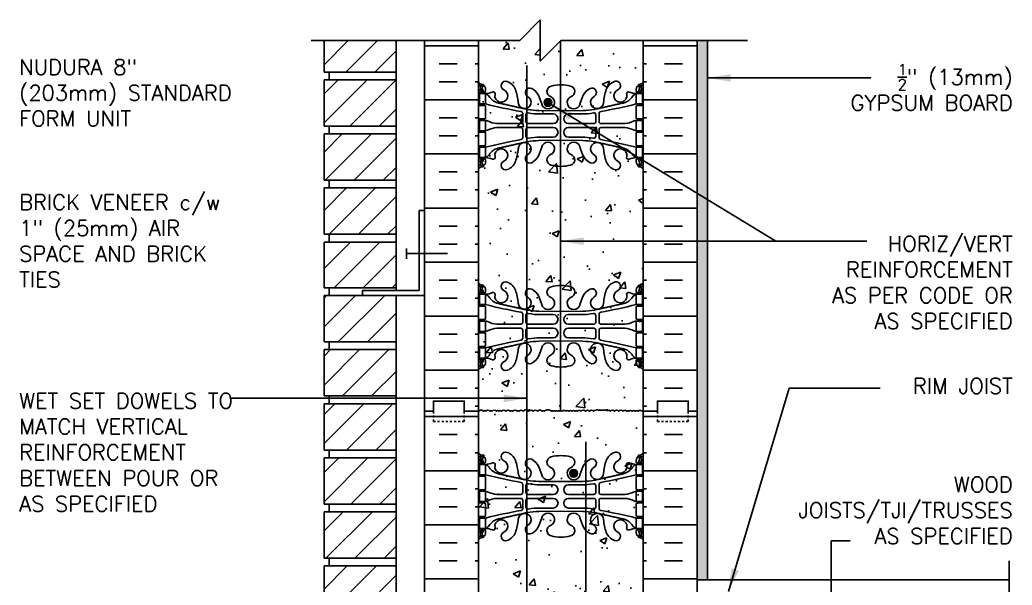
# Model space of a CAD drawing. Header units: inches. Extents: x 26.1 to 78.8, y -14.5 to 56.3.
# Drawn here: x 26.4 to 74.59, y 28.82 to 56.25 of the extents above; entities that cross this region are included whole.
import ezdxf

# ---------------------------------------------------------------- set-up
doc = ezdxf.new("R2010")
doc.units = ezdxf.units.IN
doc.header["$LTSCALE"] = 0.5
doc.header["$MEASUREMENT"] = 0
doc.linetypes.add('DASHED2', pattern=[0.375, 0.25, -0.125])
for name, color, linetype in [('HATCH', 12, 'Continuous'), ('line25', 2, 'Continuous'), ('LINE3', 3, 'Continuous'), ('LINE50', 5, 'Continuous'), ('LINE9', 9, 'Continuous'), ('TEXT', 4, 'Continuous'), ('Web_Edge', 9, 'Continuous')]:
    doc.layers.add(name, color=color, linetype=linetype)
doc.styles.add('DIM', font='romans.shx', dxfattribs={"width": 0.7})
doc.styles.add('ROMANS', font='romans.shx', dxfattribs={"height": 1.125})
doc.dimstyles.new('ext_12', dxfattribs={"dimscale": 12, "dimtxt": 0.09375, "dimasz": 0.09375, "dimexe": 0.09375, "dimexo": 0.0625, "dimgap": 0.0625, "dimtad": 1, "dimdec": 1, "dimzin": 3, "dimdsep": 46, "dimlunit": 4, "dimtxsty": 'DIM', "dimcen": 0.09, "dimdle": 0.09375, "dimclrt": 4, "dimadec": 0, "dimazin": 0, "dimtfac": 1, "dimtdec": 1, "dimtmove": 2, "dimatfit": 3, "dimfxl": 0, "dimfrac": 2, "dimtolj": 1, "dimtzin": 0, "dimarcsym": 0})

# ---------------------------------------------------------------- blocks, each defined once
blk = doc.blocks.new('8 web')
at = {"layer": 'Web_Edge'}
for p, q in [((-3.854, 6.868), (-3.764, 6.868)), ((-3.764, 6.868), (-3.764, 6.827)), ((3.854, 6.868), (3.764, 6.868)), ((3.764, 6.868), (3.764, 6.827)), ((-4, 6.589), (-3.922, 6.589)), ((-4, 6.489), (-3.716, 6.489)), ((-3.854, 6.489), (-3.854, 6.419)), ((-3.764, 6.489), (-3.764, 6.419)), ((-3.654, 6.619), (-3.654, 6.552)), ((-0.929, 5.917), (-1.071, 6.304)), ((0.929, 5.917), (1.071, 6.304)), ((3.654, 6.619), (3.654, 6.552)), ((4, 6.489), (3.716, 6.489)), ((3.764, 6.489), (3.764, 6.419)), ((3.854, 6.489), (3.854, 6.419)), ((4, 6.589), (3.922, 6.589)), ((-4, 5.849), (-3.716, 5.849)), ((-3.854, 5.919), (-3.854, 5.849)), ((-3.764, 5.919), (-3.764, 5.849)), ((-3.654, 5.787), (-3.654, 5.252)), ((3.654, 5.787), (3.654, 5.252)), ((4, 5.849), (3.716, 5.849)), ((3.764, 5.919), (3.764, 5.849)), ((3.854, 5.919), (3.854, 5.849)), ((-1.852, 5.45), (-1.852, 5.065)), ((-1.699, 5.387), (-1.699, 5.065)), ((-1.067, 5.601), (0, 5.586)), ((-1.019, 5.433), (-0.372, 5.433)), ((1.067, 5.601), (0, 5.586)), ((1.019, 5.433), (0.372, 5.433)), ((1.699, 5.387), (1.699, 5.065)), ((1.852, 5.45), (1.852, 5.065)), ((-4, 5.189), (-3.716, 5.189)), ((-3.854, 5.189), (-3.854, 5.119)), ((-3.764, 5.189), (-3.764, 5.119)), ((-3.106, 4.964), (-1.952, 4.965)), ((-1.599, 4.965), (-0.372, 4.965)), ((1.599, 4.965), (0.372, 4.965)), ((3.106, 4.964), (1.952, 4.965)), ((4, 5.189), (3.716, 5.189)), ((3.764, 5.189), (3.764, 5.119)), ((3.854, 5.189), (3.854, 5.119)), ((-4, 4.549), (-3.716, 4.549)), ((-3.854, 4.549), (-3.854, 4.619)), ((-3.764, 4.549), (-3.764, 4.619)), ((-3.654, 3.952), (-3.654, 4.487)), ((-3.106, 4.775), (-1.952, 4.774)), ((-1.852, 4.289), (-1.852, 4.674)), ((-1.699, 4.351), (-1.699, 4.674)), ((-1.599, 4.774), (-0.372, 4.774)), ((1.599, 4.774), (0.372, 4.774)), ((1.699, 4.351), (1.699, 4.674)), ((1.852, 4.289), (1.852, 4.674)), ((3.106, 4.775), (1.952, 4.774)), ((3.654, 3.952), (3.654, 4.487)), ((4, 4.549), (3.716, 4.549)), ((3.764, 4.549), (3.764, 4.619)), ((3.854, 4.549), (3.854, 4.619)), ((-4, 3.889), (-3.716, 3.889)), ((-3.854, 3.819), (-3.854, 3.889)), ((-3.764, 3.819), (-3.764, 3.889)), ((-1.067, 4.138), (0, 4.153)), ((-1.019, 4.305), (-0.372, 4.305)), ((1.067, 4.138), (0, 4.153)), ((1.019, 4.305), (0.372, 4.305)), ((4, 3.889), (3.716, 3.889)), ((3.764, 3.819), (3.764, 3.889)), ((3.854, 3.819), (3.854, 3.889)), ((-0.929, 3.822), (-1.071, 3.435)), ((0.929, 3.822), (1.071, 3.435)), ((-4, 3.249), (-3.716, 3.249)), ((-4, 3.149), (-3.922, 3.149)), ((-3.854, 3.249), (-3.854, 3.319)), ((-3.764, 3.249), (-3.764, 3.319)), ((-3.764, 2.871), (-3.764, 2.912)), ((-3.654, 3.119), (-3.654, 3.187)), ((3.654, 3.119), (3.654, 3.187)), ((4, 3.249), (3.716, 3.249)), ((3.764, 3.249), (3.764, 3.319)), ((3.764, 2.871), (3.764, 2.912)), ((3.854, 3.249), (3.854, 3.319)), ((4, 3.149), (3.922, 3.149)), ((-3.854, 2.871), (-3.764, 2.871)), ((3.854, 2.871), (3.764, 2.871)), ((-3.854, -2.871), (-3.764, -2.871)), ((-3.764, -2.871), (-3.764, -2.912)), ((3.854, -2.871), (3.764, -2.871)), ((3.764, -2.871), (3.764, -2.912)), ((-4, -3.149), (-3.922, -3.149)), ((-4, -3.249), (-3.716, -3.249)), ((-3.854, -3.249), (-3.854, -3.319)), ((-3.764, -3.249), (-3.764, -3.319)), ((-3.654, -3.119), (-3.654, -3.187)), ((3.654, -3.119), (3.654, -3.187)), ((4, -3.249), (3.716, -3.249)), ((3.764, -3.249), (3.764, -3.319)), ((3.854, -3.249), (3.854, -3.319)), ((4, -3.149), (3.922, -3.149)), ((-3.854, -3.819), (-3.854, -3.889)), ((-3.764, -3.819), (-3.764, -3.889)), ((-0.929, -3.822), (-1.071, -3.435)), ((0.929, -3.822), (1.071, -3.435)), ((3.764, -3.819), (3.764, -3.889)), ((3.854, -3.819), (3.854, -3.889)), ((-4, -3.889), (-3.716, -3.889)), ((-3.654, -3.952), (-3.654, -4.487)), ((-1.852, -4.289), (-1.852, -4.674)), ((-1.067, -4.138), (0, -4.153)), ((-1.019, -4.305), (-0.372, -4.305)), ((1.067, -4.138), (0, -4.153)), ((1.019, -4.305), (0.372, -4.305)), ((1.852, -4.289), (1.852, -4.674)), ((3.654, -3.952), (3.654, -4.487)), ((4, -3.889), (3.716, -3.889)), ((-4, -4.549), (-3.716, -4.549)), ((-3.854, -4.549), (-3.854, -4.619)), ((-3.764, -4.549), (-3.764, -4.619)), ((-3.106, -4.775), (-1.952, -4.774)), ((-1.699, -4.351), (-1.699, -4.674)), ((-1.599, -4.774), (-0.372, -4.774)), ((1.599, -4.774), (0.372, -4.774)), ((1.699, -4.351), (1.699, -4.674)), ((3.106, -4.775), (1.952, -4.774)), ((4, -4.549), (3.716, -4.549)), ((3.764, -4.549), (3.764, -4.619)), ((3.854, -4.549), (3.854, -4.619)), ((-4, -5.189), (-3.716, -5.189)), ((-3.854, -5.189), (-3.854, -5.119)), ((-3.764, -5.189), (-3.764, -5.119)), ((-3.654, -5.787), (-3.654, -5.252)), ((-3.106, -4.964), (-1.952, -4.965)), ((-1.852, -5.45), (-1.852, -5.065)), ((-1.699, -5.387), (-1.699, -5.065)), ((-1.599, -4.965), (-0.372, -4.965)), ((1.599, -4.965), (0.372, -4.965)), ((1.699, -5.387), (1.699, -5.065)), ((1.852, -5.45), (1.852, -5.065)), ((3.106, -4.964), (1.952, -4.965)), ((3.654, -5.787), (3.654, -5.252)), ((4, -5.189), (3.716, -5.189)), ((3.764, -5.189), (3.764, -5.119)), ((3.854, -5.189), (3.854, -5.119)), ((-1.067, -5.601), (0, -5.586)), ((-1.019, -5.433), (-0.372, -5.433)), ((1.067, -5.601), (0, -5.586)), ((1.019, -5.433), (0.372, -5.433)), ((-4, -5.849), (-3.716, -5.849)), ((-3.854, -5.919), (-3.854, -5.849)), ((-3.764, -5.919), (-3.764, -5.849)), ((-0.929, -5.917), (-1.071, -6.304)), ((0.929, -5.917), (1.071, -6.304)), ((4, -5.849), (3.716, -5.849)), ((3.764, -5.919), (3.764, -5.849)), ((3.854, -5.919), (3.854, -5.849)), ((-4, -6.489), (-3.716, -6.489)), ((-4, -6.589), (-3.922, -6.589)), ((-3.854, -6.489), (-3.854, -6.419)), ((-3.764, -6.489), (-3.764, -6.419)), ((-3.654, -6.619), (-3.654, -6.552)), ((3.654, -6.619), (3.654, -6.552)), ((4, -6.489), (3.716, -6.489)), ((3.764, -6.489), (3.764, -6.419)), ((3.854, -6.489), (3.854, -6.419)), ((4, -6.589), (3.922, -6.589)), ((-3.854, -6.868), (-3.764, -6.868)), ((-3.764, -6.868), (-3.764, -6.827)), ((3.764, -6.868), (3.764, -6.827)), ((3.854, -6.868), (3.764, -6.868))]:
    blk.add_line(p, q, dxfattribs=at)
for points in [[(-3.959, 5.919), (-3.659, 5.919), (-3.659, 6.419), (-3.959, 6.419)], [(3.959, 5.919), (3.659, 5.919), (3.659, 6.419), (3.959, 6.419)], [(-3.959, 3.819), (-3.659, 3.819), (-3.659, 3.319), (-3.959, 3.319)], [(3.959, 3.819), (3.659, 3.819), (3.659, 3.319), (3.959, 3.319)], [(-3.959, -3.819), (-3.659, -3.819), (-3.659, -3.319), (-3.959, -3.319)], [(3.959, -3.819), (3.659, -3.819), (3.659, -3.319), (3.959, -3.319)], [(-3.959, -5.919), (-3.659, -5.919), (-3.659, -6.419), (-3.959, -6.419)], [(3.959, -5.919), (3.659, -5.919), (3.659, -6.419), (3.959, -6.419)]]:
    blk.add_lwpolyline(points, close=True, dxfattribs=at)
for points in [[(-3.659, 4.869), (-3.659, 5.119), (-3.959, 5.119), (-3.959, 4.869)], [(-3.659, 4.869), (-3.659, 4.619), (-3.959, 4.619), (-3.959, 4.869)], [(3.659, 4.869), (3.659, 5.119), (3.959, 5.119), (3.959, 4.869)], [(3.659, 4.869), (3.659, 4.619), (3.959, 4.619), (3.959, 4.869)], [(-3.659, -4.869), (-3.659, -4.619), (-3.959, -4.619), (-3.959, -4.869)], [(3.659, -4.869), (3.659, -4.619), (3.959, -4.619), (3.959, -4.869)], [(-3.659, -4.869), (-3.659, -5.119), (-3.959, -5.119), (-3.959, -4.869)], [(3.659, -4.869), (3.659, -5.119), (3.959, -5.119), (3.959, -4.869)]]:
    blk.add_lwpolyline(points, dxfattribs=at)
for centre, radius, start, end in [((-3.654, 7.327), 0.5, 226.2109, 250.5288), ((-3.654, 7.327), 0.6, 234.7832, 245.0748), ((-3.66, 6.674), 0.25, 140.1145, 222.4609), ((-3.916, 6.764), 0.021, 343.464, 63.9957), ((-3.818, 6.805), 0.045, 321.448, 139.1879), ((-3.904, 6.619), 0.25, 0, 70.5288), ((-3.66, 6.674), 0.16, 140.0001, 222.4609), ((-2.681, 6.804), 0.22, 68.1963, 248.1963), ((-2.839, 6.375), 0.677, 21.1239, 69.3197), ((-0.406, 6.529), 0.268, 104.7892, 250.0338), ((-0.012, 5.096), 1.754, 89.6229, 105.2918), ((0.012, 5.096), 1.754, 74.7082, 90.3771), ((0.406, 6.529), 0.268, 289.9662, 75.2108), ((2.839, 6.375), 0.677, 110.6803, 158.8761), ((2.681, 6.804), 0.22, 291.8037, 111.8037), ((3.904, 6.619), 0.25, 109.4712, 180), ((3.818, 6.805), 0.045, 40.8121, 218.552), ((3.66, 6.674), 0.16, 317.5391, 39.9999), ((3.654, 7.327), 0.5, 289.4712, 313.7891), ((3.66, 6.674), 0.25, 317.5391, 39.8855), ((3.916, 6.764), 0.021, 116.0043, 196.536), ((3.654, 7.327), 0.6, 294.9252, 305.2168), ((-3.922, 6.609), 0.0196, 269.4032, 15.4901), ((-3.812, 6.536), 0.045, 222.4609, 42.4609), ((-3.716, 6.552), 0.0625, 270, 0), ((-3.714, 7.415), 0.997, 273.1538, 293.1467), ((-3.781, 6.077), 0.364, 34.9775, 70.3387), ((-2.858, 6.688), 0.743, 212.7919, 253.8107), ((-3.288, 6.408), 0.0968, 340.1551, 110.4331), ((-2.89, 6.313), 0.314, 168.5886, 66.1916), ((-4.43, 5.81), 2.365, 4.3895, 20.0015), ((-1.759, 6.006), 0.314, 182.7357, 63.9348), ((-1.507, 6.473), 0.217, 65.5264, 238.537), ((-1.758, 6.003), 0.75, 23.6938, 62.9705), ((-0.624, 5.99), 0.314, 193.4146, 66.1916), ((0.624, 5.99), 0.314, 113.8084, 346.5854), ((1.758, 6.003), 0.75, 117.0295, 156.3062), ((1.507, 6.473), 0.217, 301.463, 114.4736), ((1.759, 6.006), 0.314, 116.0652, 357.2643), ((4.43, 5.81), 2.365, 159.9985, 175.6105), ((2.89, 6.313), 0.314, 113.8084, 11.4114), ((2.858, 6.688), 0.743, 286.1893, 327.2081), ((3.288, 6.408), 0.0968, 69.5669, 199.8449), ((3.714, 7.415), 0.997, 246.8533, 266.8462), ((3.781, 6.077), 0.364, 109.6613, 145.0225), ((3.716, 6.552), 0.0625, 180, 270), ((3.812, 6.536), 0.045, 137.5391, 317.5391), ((3.922, 6.609), 0.0196, 164.5099, 270.5968), ((-3.716, 5.787), 0.0625, 0, 90), ((3.15, 33.34), 28.253, 256.0552, 259.6343), ((-3.15, 33.34), 28.253, 280.3657, 283.9448), ((3.716, 5.787), 0.0625, 90, 180), ((-1.952, 5.45), 0.1, 360, 79.6343), ((-1.599, 5.387), 0.1, 79.2546, 180), ((-1.072, 8.585), 2.984, 259.2546, 270.0995), ((-1.024, 8.417), 2.984, 259.2546, 270.0995), ((-0.372, 5.199), 0.234, 270, 90), ((0.372, 5.199), 0.234, 90, 270), ((1.024, 8.417), 2.984, 269.9005, 280.7454), ((1.072, 8.585), 2.984, 269.9005, 280.7454), ((1.599, 5.387), 0.1, 0, 100.7454), ((1.952, 5.45), 0.1, 100.3657, 180), ((-3.716, 5.252), 0.0625, 270, 0), ((-3.663, 4.901), 0.219, 60.4937, 88.92), ((-3.021, 6.121), 1.16, 242.5844, 265.8032), ((-1.952, 5.065), 0.1, 270.0388, 360), ((-1.599, 5.065), 0.1, 180, 270), ((1.599, 5.065), 0.1, 270, 0), ((1.952, 5.065), 0.1, 180, 269.9612), ((3.021, 6.121), 1.16, 274.1968, 297.4156), ((3.663, 4.901), 0.219, 91.08, 119.5063), ((3.716, 5.252), 0.0625, 180, 270), ((-3.716, 4.487), 0.0625, 0, 90), ((-3.663, 4.838), 0.219, 271.08, 299.5063), ((-3.021, 3.618), 1.16, 94.1968, 117.4156), ((-1.952, 4.674), 0.1, 0, 89.9612), ((-1.599, 4.674), 0.1, 90, 180), ((-1.599, 4.351), 0.1, 180, 280.7454), ((-0.372, 4.54), 0.234, 270, 90), ((0.372, 4.54), 0.234, 90, 270), ((1.599, 4.351), 0.1, 259.2546, 0), ((1.599, 4.674), 0.1, 0, 90), ((1.952, 4.674), 0.1, 90.0388, 180), ((3.021, 3.618), 1.16, 62.5844, 85.8032), ((3.663, 4.838), 0.219, 240.4937, 268.92), ((3.716, 4.487), 0.0625, 90, 180), ((-3.716, 3.952), 0.0625, 270, 0), ((3.15, -23.601), 28.253, 100.3657, 103.9448), ((-1.759, 3.733), 0.314, 296.0652, 177.2643), ((-1.952, 4.289), 0.1, 280.3657, 0), ((-1.072, 1.154), 2.984, 89.9005, 100.7454), ((-1.024, 1.322), 2.984, 89.9005, 100.7454), ((-0.624, 3.749), 0.314, 293.8084, 166.5854), ((0.624, 3.749), 0.314, 13.4146, 246.1916), ((1.024, 1.322), 2.984, 79.2546, 90.0995), ((1.072, 1.154), 2.984, 79.2546, 90.0995), ((1.759, 3.733), 0.314, 2.7357, 243.9348), ((1.952, 4.289), 0.1, 180, 259.6343), ((-3.15, -23.601), 28.253, 76.0552, 79.6343), ((3.716, 3.952), 0.0625, 180, 270), ((-3.781, 3.662), 0.364, 289.6613, 325.0225), ((-2.858, 3.051), 0.743, 106.1893, 147.2081), ((-2.89, 3.426), 0.314, 293.8084, 191.4114), ((-4.43, 3.929), 2.365, 339.9985, 355.6105), ((-1.507, 3.266), 0.217, 121.463, 294.4736), ((-1.758, 3.736), 0.75, 297.0295, 336.3062), ((-0.406, 3.21), 0.268, 109.9662, 255.2108), ((0.406, 3.21), 0.268, 284.7892, 70.0338), ((1.758, 3.736), 0.75, 203.6938, 242.9705), ((1.507, 3.266), 0.217, 245.5264, 58.537), ((4.43, 3.929), 2.365, 184.3895, 200.0015), ((2.89, 3.426), 0.314, 348.5886, 246.1916), ((2.858, 3.051), 0.743, 32.7919, 73.8107), ((3.781, 3.662), 0.364, 214.9775, 250.3387), ((-3.654, 2.412), 0.6, 114.9252, 125.2168), ((-3.922, 3.13), 0.0196, 344.5099, 90.5968), ((-3.66, 3.065), 0.25, 137.5391, 219.8855), ((-3.916, 2.975), 0.021, 296.0043, 16.536), ((-3.818, 2.934), 0.045, 220.8121, 38.552), ((-3.812, 3.203), 0.045, 317.5391, 137.5391), ((-3.904, 3.119), 0.25, 289.4712, 360), ((-3.66, 3.065), 0.16, 137.5391, 219.9999), ((-3.716, 3.187), 0.0625, 360, 90), ((-3.714, 2.324), 0.997, 66.8533, 86.8462), ((-3.288, 3.331), 0.0968, 249.5669, 19.8449), ((-2.681, 2.935), 0.22, 111.8037, 291.8037), ((-2.839, 3.364), 0.677, 290.6803, 338.8761), ((-0.012, 4.643), 1.754, 254.7082, 270.3771), ((0.012, 4.643), 1.754, 269.6229, 285.2918), ((2.839, 3.364), 0.677, 201.1239, 249.3197), ((2.681, 2.935), 0.22, 248.1963, 68.1963), ((3.288, 3.331), 0.0968, 160.1551, 290.4331), ((3.714, 2.324), 0.997, 93.1538, 113.1467), ((3.716, 3.187), 0.0625, 90, 180), ((3.904, 3.119), 0.25, 180, 250.5288), ((3.812, 3.203), 0.045, 42.4609, 222.4609), ((3.818, 2.934), 0.045, 141.448, 319.1879), ((3.66, 3.065), 0.16, 320.0001, 42.4609), ((3.66, 3.065), 0.25, 320.1145, 42.4609), ((3.916, 2.975), 0.021, 163.464, 243.9957), ((3.922, 3.13), 0.0196, 89.4032, 195.4901), ((3.654, 2.412), 0.6, 54.7832, 65.0748), ((-3.654, 2.412), 0.5, 109.4712, 133.7891), ((3.654, 2.412), 0.5, 46.2109, 70.5288), ((-3.654, -2.412), 0.5, 226.2109, 250.5288), ((-3.818, -2.934), 0.045, 321.448, 139.1879), ((-3.904, -3.119), 0.25, 0, 70.5288), ((-2.681, -2.935), 0.22, 68.1963, 248.1963), ((-2.839, -3.364), 0.677, 21.1239, 69.3197), ((-0.012, -4.643), 1.754, 89.6229, 105.2918), ((0.012, -4.643), 1.754, 74.7082, 90.3771), ((2.839, -3.364), 0.677, 110.6803, 158.8761), ((2.681, -2.935), 0.22, 291.8037, 111.8037), ((3.904, -3.119), 0.25, 109.4712, 180), ((3.818, -2.934), 0.045, 40.8121, 218.552), ((3.654, -2.412), 0.5, 289.4712, 313.7891), ((-3.654, -2.412), 0.6, 234.7832, 245.0748), ((-3.922, -3.13), 0.0196, 269.4032, 15.4901), ((-3.66, -3.065), 0.25, 140.1145, 222.4609), ((-3.916, -2.975), 0.021, 343.464, 63.9957), ((-3.812, -3.203), 0.045, 222.4609, 42.4609), ((-3.66, -3.065), 0.16, 140.0001, 222.4609), ((-3.716, -3.187), 0.0625, 270, 0), ((-3.714, -2.324), 0.997, 273.1538, 293.1467), ((-3.781, -3.662), 0.364, 34.9775, 70.3387), ((-3.288, -3.331), 0.0968, 340.1551, 110.4331), ((-2.89, -3.426), 0.314, 168.5886, 66.1916), ((-4.43, -3.929), 2.365, 4.3895, 20.0015), ((-1.507, -3.266), 0.217, 65.5264, 238.537), ((-1.758, -3.736), 0.75, 23.6938, 62.9705), ((-0.406, -3.21), 0.268, 104.7892, 250.0338), ((0.406, -3.21), 0.268, 289.9662, 75.2108), ((1.758, -3.736), 0.75, 117.0295, 156.3062), ((1.507, -3.266), 0.217, 301.463, 114.4736), ((4.43, -3.929), 2.365, 159.9985, 175.6105), ((2.89, -3.426), 0.314, 113.8084, 11.4114), ((3.288, -3.331), 0.0968, 69.5669, 199.8449), ((3.714, -2.324), 0.997, 246.8533, 266.8462), ((3.781, -3.662), 0.364, 109.6613, 145.0225), ((3.716, -3.187), 0.0625, 180, 270), ((3.812, -3.203), 0.045, 137.5391, 317.5391), ((3.66, -3.065), 0.16, 317.5391, 39.9999), ((3.66, -3.065), 0.25, 317.5391, 39.8855), ((3.916, -2.975), 0.021, 116.0043, 196.536), ((3.922, -3.13), 0.0196, 164.5099, 270.5968), ((3.654, -2.412), 0.6, 294.9252, 305.2168), ((3.15, 23.601), 28.253, 256.0552, 259.6343), ((-2.858, -3.051), 0.743, 212.7919, 253.8107), ((-1.759, -3.733), 0.314, 182.7357, 63.9348), ((-0.624, -3.749), 0.314, 193.4146, 66.1916), ((0.624, -3.749), 0.314, 113.8084, 346.5854), ((1.759, -3.733), 0.314, 116.0652, 357.2643), ((-3.15, 23.601), 28.253, 280.3657, 283.9448), ((2.858, -3.051), 0.743, 286.1893, 327.2081), ((-3.716, -3.952), 0.0625, 0, 90), ((-1.952, -4.289), 0.1, 360, 79.6343), ((-1.599, -4.351), 0.1, 79.2546, 180), ((-1.072, -1.154), 2.984, 259.2546, 270.0995), ((-1.024, -1.322), 2.984, 259.2546, 270.0995), ((-0.372, -4.54), 0.234, 270, 90), ((0.372, -4.54), 0.234, 90, 270), ((1.024, -1.322), 2.984, 269.9005, 280.7454), ((1.072, -1.154), 2.984, 269.9005, 280.7454), ((1.599, -4.351), 0.1, 0, 100.7454), ((1.952, -4.289), 0.1, 100.3657, 180), ((3.716, -3.952), 0.0625, 90, 180), ((-3.716, -4.487), 0.0625, 270, 0), ((-3.663, -4.838), 0.219, 60.4937, 88.92), ((-3.021, -3.618), 1.16, 242.5844, 265.8032), ((-1.952, -4.674), 0.1, 270.0388, 360), ((-1.599, -4.674), 0.1, 180, 270), ((1.599, -4.674), 0.1, 270, 0), ((1.952, -4.674), 0.1, 180, 269.9612), ((3.021, -3.618), 1.16, 274.1968, 297.4156), ((3.663, -4.838), 0.219, 91.08, 119.5063), ((3.716, -4.487), 0.0625, 180, 270), ((-3.716, -5.252), 0.0625, 0, 90), ((-3.663, -4.901), 0.219, 271.08, 299.5063), ((-3.021, -6.121), 1.16, 94.1968, 117.4156), ((-1.952, -5.065), 0.1, 0, 89.9612), ((-1.599, -5.065), 0.1, 90, 180), ((-0.372, -5.199), 0.234, 270, 90), ((0.372, -5.199), 0.234, 90, 270), ((1.599, -5.065), 0.1, 0, 90), ((1.952, -5.065), 0.1, 90.0388, 180), ((3.021, -6.121), 1.16, 62.5844, 85.8032), ((3.663, -4.901), 0.219, 240.4937, 268.92), ((3.716, -5.252), 0.0625, 90, 180), ((3.15, -33.34), 28.253, 100.3657, 103.9448), ((-1.759, -6.006), 0.314, 296.0652, 177.2643), ((-1.952, -5.45), 0.1, 280.3657, 0), ((-1.599, -5.387), 0.1, 180, 280.7454), ((-1.072, -8.585), 2.984, 89.9005, 100.7454), ((-1.024, -8.417), 2.984, 89.9005, 100.7454), ((-0.624, -5.99), 0.314, 293.8084, 166.5854), ((0.624, -5.99), 0.314, 13.4146, 246.1916), ((1.024, -8.417), 2.984, 79.2546, 90.0995), ((1.072, -8.585), 2.984, 79.2546, 90.0995), ((1.759, -6.006), 0.314, 2.7357, 243.9348), ((1.599, -5.387), 0.1, 259.2546, 0), ((1.952, -5.45), 0.1, 180, 259.6343), ((-3.15, -33.34), 28.253, 76.0552, 79.6343), ((-3.716, -5.787), 0.0625, 270, 0), ((-2.858, -6.688), 0.743, 106.1893, 147.2081), ((-2.89, -6.313), 0.314, 293.8084, 191.4114), ((-4.43, -5.81), 2.365, 339.9985, 355.6105), ((4.43, -5.81), 2.365, 184.3895, 200.0015), ((2.89, -6.313), 0.314, 348.5886, 246.1916), ((2.858, -6.688), 0.743, 32.7919, 73.8107), ((3.716, -5.787), 0.0625, 180, 270), ((-3.922, -6.609), 0.0196, 344.5099, 90.5968), ((-3.66, -6.674), 0.25, 137.5391, 219.8855), ((-3.812, -6.536), 0.045, 317.5391, 137.5391), ((-3.904, -6.619), 0.25, 289.4712, 360), ((-3.66, -6.674), 0.16, 137.5391, 219.9999), ((-3.716, -6.552), 0.0625, 360, 90), ((-3.781, -6.077), 0.364, 289.6613, 325.0225), ((-3.714, -7.415), 0.997, 66.8533, 86.8462), ((-3.288, -6.408), 0.0968, 249.5669, 19.8449), ((-2.681, -6.804), 0.22, 111.8037, 291.8037), ((-2.839, -6.375), 0.677, 290.6803, 338.8761), ((-1.507, -6.473), 0.217, 121.463, 294.4736), ((-1.758, -6.003), 0.75, 297.0295, 336.3062), ((-0.406, -6.529), 0.268, 109.9662, 255.2108), ((0.406, -6.529), 0.268, 284.7892, 70.0338), ((1.758, -6.003), 0.75, 203.6938, 242.9705), ((1.507, -6.473), 0.217, 245.5264, 58.537), ((2.839, -6.375), 0.677, 201.1239, 249.3197), ((2.681, -6.804), 0.22, 248.1963, 68.1963), ((3.288, -6.408), 0.0968, 160.1551, 290.4331), ((3.714, -7.415), 0.997, 93.1538, 113.1467), ((3.781, -6.077), 0.364, 214.9775, 250.3387), ((3.716, -6.552), 0.0625, 90, 180), ((3.904, -6.619), 0.25, 180, 250.5288), ((3.812, -6.536), 0.045, 42.4609, 222.4609), ((3.66, -6.674), 0.16, 320.0001, 42.4609), ((3.66, -6.674), 0.25, 320.1145, 42.4609), ((3.922, -6.609), 0.0196, 89.4032, 195.4901), ((-3.654, -7.327), 0.6, 114.9252, 125.2168), ((-3.654, -7.327), 0.5, 109.4712, 133.7891), ((-3.916, -6.764), 0.021, 296.0043, 16.536), ((-3.818, -6.805), 0.045, 220.8121, 38.552), ((-0.012, -5.096), 1.754, 254.7082, 270.3771), ((0.012, -5.096), 1.754, 269.6229, 285.2918), ((3.818, -6.805), 0.045, 141.448, 319.1879), ((3.654, -7.327), 0.5, 46.2109, 70.5288), ((3.916, -6.764), 0.021, 163.464, 243.9957), ((3.654, -7.327), 0.6, 54.7832, 65.0748)]:
    blk.add_arc(centre, radius, start, end, dxfattribs=at)
for points in [[(-3.066, 5.974), (-1.628, 5.654)], [(3.066, 5.974), (1.628, 5.654)], [(-3.066, 3.765), (-1.628, 4.085)], [(3.066, 3.765), (1.628, 4.085)], [(-3.066, -3.765), (-1.628, -4.085)], [(3.066, -3.765), (1.628, -4.085)], [(-3.066, -5.974), (-1.628, -5.654)], [(3.066, -5.974), (1.628, -5.654)]]:
    blk.add_open_spline(points, degree=1, dxfattribs=at)

msp = doc.modelspace()

# ---------------------------------------------------------------- hatches: boundary and pattern name
at = {"layer": 'HATCH'}
h = msp.add_hatch(dxfattribs=at)
h.set_pattern_fill('AR-CONC', color=256, scale=0.5, style=0)
h.paths.add_polyline_path([(56.676, 55.254), (52.676, 55.254), (51.676, 54.254), (51.676, 55.254), (51.676, 56.254), (50.676, 55.254), (48.676, 55.254), (48.676, 37.254), (48.676, 19.254), (48.676, 4.504), (48.676, 1.254), (51.68, 1.254), (52.68, 2.254), (52.68, 1.254), (52.68, 0.254), (53.68, 1.254), (56.676, 1.254), (56.676, 13.629), (56.676, 19.254), (53.801, 19.254), (53.301, 19.754), (53.301, 20.879), (53.801, 21.379), (56.676, 21.379), (56.676, 25.129), (53.801, 25.129), (53.301, 25.629), (53.301, 26.754), (53.801, 27.254), (56.676, 27.254), (56.676, 37.254)])
h = msp.add_hatch(dxfattribs=at)
h.set_pattern_fill('INSUL', color=256, scale=7, style=0)
h.set_pattern_definition([(0, (-2877.4856, -359.7554), (0, 2.625), []), (0, (-2877.4856, -358.8804), (0, 2.625), [0.875, -0.875]), (0, (-2877.4856, -358.0054), (0, 2.625), [0.875, -0.875])])
h.paths.add_polyline_path([(46.051, 37.254), (46.488, 37.254), (46.488, 37.754), (47.988, 37.754), (47.988, 37.254), (48.676, 37.254), (48.676, 55.254), (47.988, 55.254), (47.988, 55.754), (46.488, 55.754), (46.488, 55.254), (46.051, 55.254)])
h = msp.add_hatch(dxfattribs=at)
h.set_pattern_fill('INSUL', color=256, scale=7, style=0)
h.set_pattern_definition([(180, (2982.8376, -359.7554), (0, 2.625), []), (180, (2982.8376, -358.8804), (0, 2.625), [0.875, -0.875]), (180, (2982.8376, -358.0054), (0, 2.625), [0.875, -0.875])])
h.paths.add_polyline_path([(59.301, 37.254), (58.863, 37.254), (58.863, 37.754), (57.363, 37.754), (57.363, 37.254), (56.676, 37.254), (56.676, 55.254), (57.363, 55.254), (57.363, 55.754), (58.863, 55.754), (58.863, 55.254), (59.301, 55.254)])
h = msp.add_hatch(dxfattribs=at)
h.set_pattern_fill('ANSI31', color=256, scale=8, style=0)
h.set_pattern_definition([(45, (34.8746, -11.6206), (-0.707107, 0.707107), [])])
h.paths.add_polyline_path([(44.676, 21.904), (41.176, 21.904), (41.176, 19.654), (44.676, 19.654)])
h.paths.add_polyline_path([(44.676, 24.529), (41.176, 24.529), (41.176, 22.279), (44.676, 22.279)])
h.paths.add_polyline_path([(44.676, 27.124), (41.176, 27.124), (41.176, 24.904), (44.676, 24.904)])
h.paths.add_polyline_path([(44.676, 29.749), (41.176, 29.749), (41.176, 27.499), (44.676, 27.499)])
h.paths.add_polyline_path([(44.676, 32.349), (43.051, 32.349), (43.051, 32.374), (41.176, 32.374), (41.176, 30.124), (44.676, 30.124)])
h.paths.add_polyline_path([(44.676, 34.999), (41.176, 34.999), (41.176, 32.749), (44.676, 32.749)])
h.paths.add_polyline_path([(44.676, 37.624), (41.176, 37.624), (41.176, 35.374), (44.676, 35.374)])
h.paths.add_polyline_path([(44.676, 40.249), (41.176, 40.249), (41.176, 37.999), (44.676, 37.999)])
h.paths.add_polyline_path([(44.676, 42.849), (43.051, 42.849), (43.051, 42.874), (41.176, 42.874), (41.176, 40.624), (44.676, 40.624)])
h.paths.add_polyline_path([(44.676, 45.47), (41.176, 45.47), (41.176, 43.249), (44.676, 43.249)])
h.paths.add_polyline_path([(44.676, 48.095), (41.176, 48.095), (41.176, 45.845), (44.676, 45.845)])
h.paths.add_polyline_path([(44.676, 50.72), (41.176, 50.72), (41.176, 48.47), (44.676, 48.47)])
h.paths.add_polyline_path([(44.676, 53.32), (43.051, 53.32), (43.051, 53.345), (41.176, 53.345), (41.176, 51.095), (44.676, 51.095)])
h.paths.add_polyline_path([(44.676, 55.254), (41.176, 55.254), (41.176, 53.72), (44.676, 53.72)])
h = msp.add_hatch(dxfattribs=at)
h.set_pattern_fill('AR-SAND', color=256, scale=0.25, style=0)
h.set_pattern_definition([(37.5, (2, 0), (-0.0157483, 0.481706), [0, -0.38, 0, -0.425, 0, -0.40625]), (7.5, (2, 0), (0.442444, 0.7055365), [0, -0.205, 0, -0.3425, 0, -0.13125]), (327.5, (1.6925, 0), (0.7785355, 0.0014148), [0, -0.125, 0, -0.45, 0, -0.5875]), (317.5, (1.6925, 0), (0.7515317, 0.219419), [0, -0.0625, 0, -0.295, 0, -0.3375])])
h.paths.add_polyline_path([(59.801, 55.254), (59.301, 55.254), (59.301, 37.254), (59.301, 29.067), (59.801, 29.067)])
h = msp.add_hatch(dxfattribs=at)
h.set_pattern_fill('INSUL', color=256, scale=7, style=0)
h.set_pattern_definition([(0, (-2877.4856, -377.7554), (0, 2.625), []), (0, (-2877.4856, -376.8804), (0, 2.625), [0.875, -0.875]), (0, (-2877.4856, -376.0054), (0, 2.625), [0.875, -0.875])])
h.paths.add_polyline_path([(46.051, 19.254), (46.488, 19.254), (46.488, 19.754), (47.988, 19.754), (47.988, 19.254), (48.676, 19.254), (48.676, 37.254), (47.988, 37.254), (47.988, 37.754), (46.488, 37.754), (46.488, 37.254), (46.051, 37.254)])
h = msp.add_hatch(dxfattribs=at)
h.set_pattern_fill('INSUL', color=256, scale=7, style=0)
h.set_pattern_definition([(180, (2982.8376, -377.7554), (0, 2.625), []), (180, (2982.8376, -376.8804), (0, 2.625), [0.875, -0.875]), (180, (2982.8376, -376.0054), (0, 2.625), [0.875, -0.875])])
h.paths.add_polyline_path([(56.676, 27.254), (59.301, 27.254), (59.301, 37.254), (58.863, 37.254), (58.863, 37.754), (57.363, 37.754), (57.363, 37.254), (56.676, 37.254)])
at = {"layer": 'LINE3'}
for points in [[(51.865, 52.244, 1), (52.24, 52.244, 1)], [(53.112, 34.244, 1), (53.487, 34.244, 1)]]:
    msp.add_hatch(color=256, dxfattribs=at).paths.add_polyline_path(points)

# ---------------------------------------------------------------- linework, layer by layer
at = {"layer": 'HATCH'}
for points in [[(48.676, 37.254, -0.484838), (48.925, 37.254, -0.520567), (49.046, 37.254, -0.520567), (49.229, 37.254, -0.520567), (49.334, 37.254, -0.520567), (49.544, 37.254, -0.520567), (49.67, 37.254, -0.520567), (49.796, 37.254, -0.520567), (50.006, 37.254, -0.520567), (50.216, 37.254, -0.520567), (50.336, 37.254, -0.520567), (50.562, 37.254, -0.520567), (50.656, 37.254, -0.520567), (50.845, 37.254, -0.520567), (51.123, 37.254, -0.520567), (51.333, 37.254, -0.520567), (51.532, 37.254, -0.520567), (51.779, 37.254, -0.520567), (51.889, 37.254, -0.520567), (52.195, 37.254, -0.520567), (52.3, 37.254, -0.520567), (52.416, 37.254, -0.520567), (52.536, 37.254, -0.520567), (52.626, 37.254, -0.520567), (52.741, 37.254, -0.520567), (52.919, 37.254, -0.520567), (53.066, 37.254, -0.520567), (53.218, 37.254, -0.520567), (53.376, 37.254, -0.520567), (53.476, 37.254, -0.520567), (53.654, 37.254, -0.520567), (53.874, 37.254, -0.520567), (54.068, 37.254, -0.520567), (54.273, 37.254, -0.520567), (54.373, 37.296, -0.520567), (54.504, 37.296, -0.520567), (54.593, 37.296, -0.520567), (54.676, 37.296)], [(56.676, 37.284, 0.272614), (56.611, 37.254, 0.520567), (56.433, 37.254, 0.520567), (56.286, 37.254, 0.520567), (56.134, 37.254, 0.520567), (55.976, 37.254, 0.520567), (55.876, 37.254, 0.520567), (55.698, 37.254, 0.520567), (55.478, 37.254, 0.520567), (55.284, 37.254, 0.520567), (55.079, 37.254, 0.520567), (54.979, 37.296, 0.520567), (54.848, 37.296, 0.520567), (54.759, 37.296, 0.520567), (54.676, 37.296)]]:
    msp.add_lwpolyline(points, format="xyb", dxfattribs=at)
at = {"layer": 'line25'}
for p, q in [((41.176, 53.72), (41.176, 55.254)), ((44.676, 55.254), (44.676, 43.124)), ((48.676, 55.254), (48.676, 37.254)), ((56.676, 37.254), (56.676, 55.254)), ((44.676, 53.72), (41.176, 53.72)), ((41.426, 53.345), (41.426, 53.72)), ((41.176, 51.095), (41.176, 53.345)), ((44.676, 53.345), (41.176, 53.345)), ((44.676, 51.095), (41.176, 51.095)), ((41.426, 50.72), (41.426, 51.095)), ((44.676, 50.72), (41.176, 50.72)), ((41.176, 48.47), (41.176, 50.72)), ((44.676, 48.47), (41.176, 48.47)), ((41.426, 48.095), (41.426, 48.47)), ((41.176, 45.845), (41.176, 48.095)), ((44.676, 48.095), (41.176, 48.095)), ((44.676, 45.845), (41.176, 45.845)), ((41.426, 45.47), (41.426, 45.845)), ((41.176, 43.249), (41.176, 45.47)), ((44.676, 45.47), (41.176, 45.47)), ((44.676, 43.249), (41.176, 43.249)), ((41.426, 42.874), (41.426, 43.249)), ((41.176, 40.624), (41.176, 42.874)), ((44.676, 42.874), (41.176, 42.874)), ((44.676, 42.874), (44.676, 19.279)), ((44.676, 40.624), (41.176, 40.624)), ((41.426, 40.249), (41.426, 40.624)), ((41.176, 37.999), (41.176, 40.249)), ((44.676, 40.249), (41.176, 40.249)), ((44.676, 37.999), (41.176, 37.999)), ((44.676, 37.624), (41.176, 37.624)), ((41.176, 35.374), (41.176, 37.624)), ((41.426, 37.624), (41.426, 37.999)), ((48.676, 37.254), (48.676, 19.254)), ((56.676, 13.629), (56.676, 37.254)), ((44.676, 35.374), (41.176, 35.374)), ((41.426, 34.999), (41.426, 35.374)), ((44.676, 34.999), (41.176, 34.999)), ((41.176, 32.749), (41.176, 34.999)), ((44.676, 32.749), (41.176, 32.749)), ((44.676, 32.374), (41.176, 32.374)), ((41.176, 30.124), (41.176, 32.374)), ((41.426, 32.374), (41.426, 32.749)), ((44.676, 30.124), (41.176, 30.124)), ((41.426, 29.749), (41.426, 30.124)), ((44.676, 29.749), (41.176, 29.749)), ((41.176, 27.499), (41.176, 29.749))]:
    msp.add_line(p, q, dxfattribs=at)
at = {"layer": 'LINE3'}
for p, q in [((52.664, 55.243), (52.664, 37.282)), ((51.025, 19.26), (51.025, 54.038)), ((53.891, 35.774), (53.891, 27.254))]:
    msp.add_line(p, q, dxfattribs=at)
for centre in [(52.052, 52.244), (53.3, 34.244)]:
    msp.add_circle(centre, 0.188, dxfattribs=at)
at = {"layer": 'LINE50'}
for p, q in [((46.051, 37.254), (46.051, 55.254)), ((59.301, 37.254), (59.301, 55.254)), ((46.051, 19.254), (46.051, 37.254)), ((59.301, 19.254), (59.301, 37.254))]:
    msp.add_line(p, q, dxfattribs=at)
for points in [[(46.051, 37.254), (46.488, 37.254), (46.488, 37.754), (47.988, 37.754), (47.988, 37.254), (48.676, 37.254)], [(48.676, 37.254), (47.988, 37.254), (47.988, 37.754), (46.488, 37.754), (46.488, 37.254), (46.051, 37.254)], [(59.301, 37.254), (58.863, 37.254), (58.863, 37.754), (57.363, 37.754), (57.363, 37.254), (56.676, 37.254)], [(56.676, 37.254), (57.363, 37.254), (57.363, 37.754), (58.863, 37.754), (58.863, 37.254), (59.301, 37.254)]]:
    msp.add_lwpolyline(points, dxfattribs=at)
at = {"layer": 'LINE9'}
for p, q in [((51.676, 56.254), (50.676, 55.254)), ((51.676, 55.254), (51.676, 56.254)), ((40.551, 55.254), (50.676, 55.254)), ((51.676, 54.254), (52.676, 55.254)), ((51.676, 55.254), (51.676, 54.254)), ((52.676, 55.254), (61.732, 55.254)), ((59.801, 55.254), (59.801, 29.067)), ((45.176, 44.912), (45.176, 45.162)), ((45.176, 44.912), (47.176, 44.912)), ((45.176, 44.912), (45.176, 44.662)), ((59.301, 29.067), (74.452, 29.067))]:
    msp.add_line(p, q, dxfattribs=at)
msp.add_lwpolyline([(46.051, 46.999), (45.801, 46.999), (45.801, 43.124), (43.051, 43.124), (43.051, 42.874), (46.051, 42.874)], close=True, dxfattribs=at)
at = {"layer": 'LINE9', "linetype": 'DASHED2', "ltscale": 0.15}
for points in [[(47.988, 37.254), (47.988, 37.254), (47.988, 36.754), (46.488, 36.754), (46.488, 37.254), (46.488, 37.254)], [(58.863, 37.254), (58.863, 37.254), (58.863, 36.754), (57.363, 36.754), (57.363, 37.254), (57.363, 37.254)]]:
    msp.add_lwpolyline(points, dxfattribs=at)
at = {"layer": 'LINE9'}
msp.add_lwpolyline([(74.452, 30.004), (74.452, 27.637)], dxfattribs=at)
at = {"layer": 'TEXT'}
msp.add_line((65.802, 30.975), (66.729, 30.975), dxfattribs=at)
for points in [[(47.71, 53.956, 0, 0.36, 0), (46.63, 53.956, 0, 0, 0), (33.334, 53.956, 0, 0, 0)], [(41.227, 47.369, 0, 0.36, 0), (40.147, 47.369, 0, 0, 0), (37.805, 47.369, 0, 0, 0)]]:
    msp.add_lwpolyline(points, format="xyseb", dxfattribs=at)
at = {"layer": 'Web_Edge'}
for p, q in [((48.676, 34.844), (48.754, 34.844)), ((48.676, 34.744), (48.96, 34.744)), ((48.822, 35.122), (48.912, 35.122)), ((48.822, 34.744), (48.822, 34.674)), ((48.912, 35.122), (48.912, 35.081)), ((48.912, 34.744), (48.912, 34.674)), ((49.022, 34.874), (49.022, 34.806)), ((56.33, 34.874), (56.33, 34.806)), ((56.676, 34.744), (56.392, 34.744)), ((56.53, 35.122), (56.44, 35.122)), ((56.44, 35.122), (56.44, 35.081)), ((56.44, 34.744), (56.44, 34.674)), ((56.53, 34.744), (56.53, 34.674)), ((56.676, 34.844), (56.598, 34.844)), ((51.747, 34.171), (51.605, 34.558)), ((53.605, 34.171), (53.747, 34.558)), ((48.676, 34.104), (48.96, 34.104)), ((48.822, 34.174), (48.822, 34.104)), ((48.912, 34.174), (48.912, 34.104)), ((49.022, 34.041), (49.022, 33.506)), ((51.609, 33.855), (52.676, 33.84)), ((53.743, 33.855), (52.676, 33.84)), ((56.33, 34.041), (56.33, 33.506)), ((56.676, 34.104), (56.392, 34.104)), ((56.44, 34.174), (56.44, 34.104)), ((56.53, 34.174), (56.53, 34.104)), ((48.676, 33.444), (48.96, 33.444)), ((48.822, 33.444), (48.822, 33.374)), ((48.912, 33.444), (48.912, 33.374)), ((50.824, 33.704), (50.824, 33.319)), ((50.977, 33.642), (50.977, 33.319)), ((51.657, 33.688), (52.304, 33.688)), ((53.695, 33.688), (53.048, 33.688)), ((54.375, 33.642), (54.375, 33.319)), ((54.528, 33.704), (54.528, 33.319)), ((56.676, 33.444), (56.392, 33.444)), ((56.44, 33.444), (56.44, 33.374)), ((56.53, 33.444), (56.53, 33.374)), ((48.676, 32.804), (48.96, 32.804)), ((48.822, 32.804), (48.822, 32.874)), ((48.912, 32.804), (48.912, 32.874)), ((49.57, 33.218), (50.724, 33.219)), ((49.57, 33.029), (50.724, 33.028)), ((50.824, 32.544), (50.824, 32.928)), ((50.977, 32.606), (50.977, 32.928)), ((51.077, 33.219), (52.304, 33.219)), ((51.077, 33.028), (52.304, 33.028)), ((54.275, 33.219), (53.048, 33.219)), ((54.275, 33.028), (53.048, 33.028)), ((54.375, 32.606), (54.375, 32.928)), ((54.528, 32.544), (54.528, 32.928)), ((55.782, 33.218), (54.628, 33.219)), ((55.782, 33.029), (54.628, 33.028)), ((56.676, 32.804), (56.392, 32.804)), ((56.44, 32.804), (56.44, 32.874)), ((56.53, 32.804), (56.53, 32.874)), ((49.022, 32.206), (49.022, 32.741)), ((51.609, 32.392), (52.676, 32.408)), ((51.657, 32.56), (52.304, 32.56)), ((53.743, 32.392), (52.676, 32.408)), ((53.695, 32.56), (53.048, 32.56)), ((56.33, 32.206), (56.33, 32.741)), ((48.676, 32.144), (48.96, 32.144)), ((48.822, 32.074), (48.822, 32.144)), ((48.912, 32.074), (48.912, 32.144)), ((51.747, 32.076), (51.605, 31.689)), ((53.605, 32.076), (53.747, 31.689)), ((56.676, 32.144), (56.392, 32.144)), ((56.44, 32.074), (56.44, 32.144)), ((56.53, 32.074), (56.53, 32.144)), ((48.676, 31.504), (48.96, 31.504)), ((48.676, 31.404), (48.754, 31.404)), ((48.822, 31.504), (48.822, 31.574)), ((48.912, 31.504), (48.912, 31.574)), ((49.022, 31.374), (49.022, 31.441)), ((56.33, 31.374), (56.33, 31.441)), ((56.676, 31.504), (56.392, 31.504)), ((56.44, 31.504), (56.44, 31.574)), ((56.53, 31.504), (56.53, 31.574)), ((56.676, 31.404), (56.598, 31.404)), ((48.822, 31.125), (48.912, 31.125)), ((48.912, 31.125), (48.912, 31.166)), ((56.44, 31.125), (56.44, 31.166)), ((56.53, 31.125), (56.44, 31.125))]:
    msp.add_line(p, q, dxfattribs=at)
for points in [[(48.717, 34.174), (49.017, 34.174), (49.017, 34.674), (48.717, 34.674)], [(56.635, 34.174), (56.335, 34.174), (56.335, 34.674), (56.635, 34.674)], [(48.717, 32.074), (49.017, 32.074), (49.017, 31.574), (48.717, 31.574)], [(56.635, 32.074), (56.335, 32.074), (56.335, 31.574), (56.635, 31.574)]]:
    msp.add_lwpolyline(points, close=True, dxfattribs=at)
for points in [[(49.017, 33.124), (49.017, 33.374), (48.717, 33.374), (48.717, 33.124)], [(56.335, 33.124), (56.335, 33.374), (56.635, 33.374), (56.635, 33.124)], [(49.017, 33.124), (49.017, 32.874), (48.717, 32.874), (48.717, 33.124)], [(56.335, 33.124), (56.335, 32.874), (56.635, 32.874), (56.635, 33.124)]]:
    msp.add_lwpolyline(points, dxfattribs=at)
for centre, radius, start, end in [((49.022, 35.581), 0.5, 226.2109, 250.5288), ((49.995, 35.058), 0.22, 68.1963, 248.1963), ((49.837, 34.629), 0.677, 21.1239, 69.3197), ((55.515, 34.629), 0.677, 110.6803, 158.8761), ((55.357, 35.058), 0.22, 291.8037, 111.8037), ((56.33, 35.581), 0.5, 289.4712, 313.7891), ((49.022, 35.581), 0.6, 234.7832, 245.0748), ((48.754, 34.863), 0.0196, 269.4032, 15.4901), ((49.016, 34.928), 0.25, 140.1145, 222.4609), ((48.76, 35.018), 0.021, 343.464, 63.9957), ((48.858, 35.059), 0.045, 321.448, 139.1879), ((48.864, 34.79), 0.045, 222.4609, 42.4609), ((48.772, 34.874), 0.25, 0, 70.5288), ((49.016, 34.928), 0.16, 140.0001, 222.4609), ((48.96, 34.806), 0.0625, 270, 0), ((48.962, 35.669), 0.997, 273.1538, 293.1467), ((49.388, 34.662), 0.0968, 340.1551, 110.4331), ((49.786, 34.567), 0.314, 168.5886, 66.1916), ((48.246, 34.064), 2.365, 4.3895, 20.0015), ((51.169, 34.727), 0.217, 65.5264, 238.537), ((50.918, 34.257), 0.75, 23.6938, 62.9705), ((52.27, 34.783), 0.268, 104.7892, 250.0338), ((52.664, 33.35), 1.754, 89.6229, 105.2918), ((52.688, 33.35), 1.754, 74.7082, 90.3771), ((53.082, 34.783), 0.268, 289.9662, 75.2108), ((54.434, 34.257), 0.75, 117.0295, 156.3062), ((54.183, 34.727), 0.217, 301.463, 114.4736), ((57.106, 34.064), 2.365, 159.9985, 175.6105), ((55.566, 34.567), 0.314, 113.8084, 11.4114), ((55.964, 34.662), 0.0968, 69.5669, 199.8449), ((56.39, 35.669), 0.997, 246.8533, 266.8462), ((56.58, 34.874), 0.25, 109.4712, 180), ((56.392, 34.806), 0.0625, 180, 270), ((56.488, 34.79), 0.045, 137.5391, 317.5391), ((56.494, 35.059), 0.045, 40.8121, 218.552), ((56.336, 34.928), 0.16, 317.5391, 39.9999), ((56.336, 34.928), 0.25, 317.5391, 39.8855), ((56.592, 35.018), 0.021, 116.0043, 196.536), ((56.598, 34.863), 0.0196, 164.5099, 270.5968), ((56.33, 35.581), 0.6, 294.9252, 305.2168), ((48.895, 34.331), 0.364, 34.9775, 70.3387), ((49.818, 34.942), 0.743, 212.7919, 253.8107), ((50.917, 34.26), 0.314, 182.7357, 63.9348), ((52.052, 34.244), 0.314, 193.4146, 66.1916), ((53.3, 34.244), 0.314, 113.8084, 346.5854), ((54.435, 34.26), 0.314, 116.0652, 357.2643), ((55.534, 34.942), 0.743, 286.1893, 327.2081), ((56.457, 34.331), 0.364, 109.6613, 145.0225), ((48.96, 34.041), 0.0625, 0, 90), ((55.826, 61.594), 28.253, 256.0552, 259.6343), ((50.724, 33.704), 0.1, 360, 79.6343), ((51.077, 33.642), 0.1, 79.2546, 180), ((51.604, 36.839), 2.984, 259.2546, 270.0995), ((51.652, 36.671), 2.984, 259.2546, 270.0995), ((53.7, 36.671), 2.984, 269.9005, 280.7454), ((53.748, 36.839), 2.984, 269.9005, 280.7454), ((54.275, 33.642), 0.1, 0, 100.7454), ((54.628, 33.704), 0.1, 100.3657, 180), ((49.526, 61.594), 28.253, 280.3657, 283.9448), ((56.392, 34.041), 0.0625, 90, 180), ((48.96, 33.506), 0.0625, 270, 0), ((49.013, 33.155), 0.219, 60.4937, 88.92), ((49.655, 34.375), 1.16, 242.5844, 265.8032), ((50.724, 33.319), 0.1, 270.0388, 360), ((51.077, 33.319), 0.1, 180, 270), ((52.304, 33.453), 0.234, 270, 90), ((53.048, 33.453), 0.234, 90, 270), ((54.275, 33.319), 0.1, 270, 0), ((54.628, 33.319), 0.1, 180, 269.9612), ((55.697, 34.375), 1.16, 274.1968, 297.4156), ((56.339, 33.155), 0.219, 91.08, 119.5063), ((56.392, 33.506), 0.0625, 180, 270), ((48.96, 32.741), 0.0625, 0, 90), ((49.013, 33.092), 0.219, 271.08, 299.5063), ((49.655, 31.872), 1.16, 94.1968, 117.4156), ((50.724, 32.928), 0.1, 0, 89.9612), ((51.077, 32.928), 0.1, 90, 180), ((52.304, 32.794), 0.234, 270, 90), ((53.048, 32.794), 0.234, 90, 270), ((54.275, 32.928), 0.1, 0, 90), ((54.628, 32.928), 0.1, 90.0388, 180), ((55.697, 31.872), 1.16, 62.5844, 85.8032), ((56.339, 33.092), 0.219, 240.4937, 268.92), ((56.392, 32.741), 0.0625, 90, 180), ((55.826, 4.653), 28.253, 100.3657, 103.9448), ((50.917, 31.987), 0.314, 296.0652, 177.2643), ((50.724, 32.544), 0.1, 280.3657, 0), ((51.077, 32.606), 0.1, 180, 280.7454), ((51.604, 29.408), 2.984, 89.9005, 100.7454), ((51.652, 29.576), 2.984, 89.9005, 100.7454), ((52.052, 32.003), 0.314, 293.8084, 166.5854), ((53.3, 32.003), 0.314, 13.4146, 246.1916), ((53.7, 29.576), 2.984, 79.2546, 90.0995), ((53.748, 29.408), 2.984, 79.2546, 90.0995), ((54.435, 31.987), 0.314, 2.7357, 243.9348), ((54.275, 32.606), 0.1, 259.2546, 0), ((54.628, 32.544), 0.1, 180, 259.6343), ((49.526, 4.653), 28.253, 76.0552, 79.6343), ((48.96, 32.206), 0.0625, 270, 0), ((49.818, 31.305), 0.743, 106.1893, 147.2081), ((49.786, 31.68), 0.314, 293.8084, 191.4114), ((48.246, 32.183), 2.365, 339.9985, 355.6105), ((57.106, 32.183), 2.365, 184.3895, 200.0015), ((55.566, 31.68), 0.314, 348.5886, 246.1916), ((55.534, 31.305), 0.743, 32.7919, 73.8107), ((56.392, 32.206), 0.0625, 180, 270), ((48.754, 31.384), 0.0196, 344.5099, 90.5968), ((49.016, 31.319), 0.25, 137.5391, 219.8855), ((48.864, 31.457), 0.045, 317.5391, 137.5391), ((48.772, 31.374), 0.25, 289.4712, 360), ((49.016, 31.319), 0.16, 137.5391, 219.9999), ((48.96, 31.441), 0.0625, 360, 90), ((48.895, 31.916), 0.364, 289.6613, 325.0225), ((48.962, 30.578), 0.997, 66.8533, 86.8462), ((49.388, 31.586), 0.0968, 249.5669, 19.8449), ((49.995, 31.189), 0.22, 111.8037, 291.8037), ((49.837, 31.618), 0.677, 290.6803, 338.8761), ((51.169, 31.52), 0.217, 121.463, 294.4736), ((50.918, 31.99), 0.75, 297.0295, 336.3062), ((52.27, 31.464), 0.268, 109.9662, 255.2108), ((53.082, 31.464), 0.268, 284.7892, 70.0338), ((54.434, 31.99), 0.75, 203.6938, 242.9705), ((54.183, 31.52), 0.217, 245.5264, 58.537), ((55.515, 31.618), 0.677, 201.1239, 249.3197), ((55.357, 31.189), 0.22, 248.1963, 68.1963), ((55.964, 31.586), 0.0968, 160.1551, 290.4331), ((56.39, 30.578), 0.997, 93.1538, 113.1467), ((56.457, 31.916), 0.364, 214.9775, 250.3387), ((56.392, 31.441), 0.0625, 90, 180), ((56.58, 31.374), 0.25, 180, 250.5288), ((56.488, 31.457), 0.045, 42.4609, 222.4609), ((56.336, 31.319), 0.16, 320.0001, 42.4609), ((56.336, 31.319), 0.25, 320.1145, 42.4609), ((56.598, 31.384), 0.0196, 89.4032, 195.4901), ((49.022, 30.666), 0.6, 114.9252, 125.2168), ((49.022, 30.666), 0.5, 109.4712, 133.7891), ((48.76, 31.23), 0.021, 296.0043, 16.536), ((48.858, 31.188), 0.045, 220.8121, 38.552), ((52.664, 32.897), 1.754, 254.7082, 270.3771), ((52.688, 32.897), 1.754, 269.6229, 285.2918), ((56.494, 31.188), 0.045, 141.448, 319.1879), ((56.33, 30.666), 0.5, 46.2109, 70.5288), ((56.592, 31.23), 0.021, 163.464, 243.9957), ((56.33, 30.666), 0.6, 54.7832, 65.0748)]:
    msp.add_arc(centre, radius, start, end, dxfattribs=at)
for points in [[(49.61, 34.228), (51.048, 33.908)], [(55.742, 34.228), (54.304, 33.908)], [(49.61, 32.019), (51.048, 32.339)], [(55.742, 32.019), (54.304, 32.339)]]:
    msp.add_open_spline(points, degree=1, dxfattribs=at)

# ---------------------------------------------------------------- block references
at = {"layer": 'line25'}
msp.add_blockref('8 web', (52.676, 46.254), dxfattribs=at)

# ---------------------------------------------------------------- texts
at = {"layer": 'TEXT', "char_height": 0.75, "style": 'ROMANS'}
for s, insert, width, attachment_point in [('NUDURA 8" (203mm) STANDARD FORM UNIT', (26.372, 52.712), 11.43486, 4), ('\\A1;{\\H0.7x;\\S1/2;}" (13mm) GYPSUM BOARD', (74.622, 52.978), 9.89881, 6), ('BRICK VENEER c/w 1" (25mm) AIR SPACE AND BRICK TIES', (26.372, 45.525), 11.43486, 4), ('\\A1;{\\H1x;HORIZ/VERT REINFORCEMENT AS PER CODE OR AS SPECIFIED}', (74.622, 43.511), 9.89881, 6), ('RIM JOIST', (74.622, 38.485), 11.43486, 6), ('WET SET DOWELS TO MATCH VERTICAL\\PREINFORCEMENT BETWEEN POUR OR AS SPECIFIED', (26.372, 35.264), 11.43486, 4), ('WOOD JOISTS/TJI/TRUSSES AS SPECIFIED', (74.622, 32.451), 11.43486, 6)]:
    msp.add_mtext(s, dxfattribs=dict(at, insert=insert, width=width, attachment_point=attachment_point))

# ---------------------------------------------------------------- leaders
at = {"layer": 'TEXT'}
for points, override in [([(59.801, 53.435), (67.727, 53.435)], {"dimgap": 0.0625, "dimtad": 0}), ([(52.212, 52.147), (63.113, 45.512), (67.531, 45.512)], {"dimtad": 0}), ([(52.664, 45.512), (67.531, 45.512)], {"dimgap": 0.0625, "dimtad": 0}), ([(51.025, 37.884), (36.636, 37.884)], {"dimgap": 0.0625, "dimtad": 0}), ([(60.818, 28.504), (63.763, 38.384), (68.181, 38.384)], {"dimtad": 0}), ([(72.477, 23.942), (65.802, 27.469), (65.802, 30.975)], {"dimtad": 0})]:
    msp.add_leader(points, dimstyle='ext_12', override=override, dxfattribs=at)

doc.saveas('drawing.dxf')
